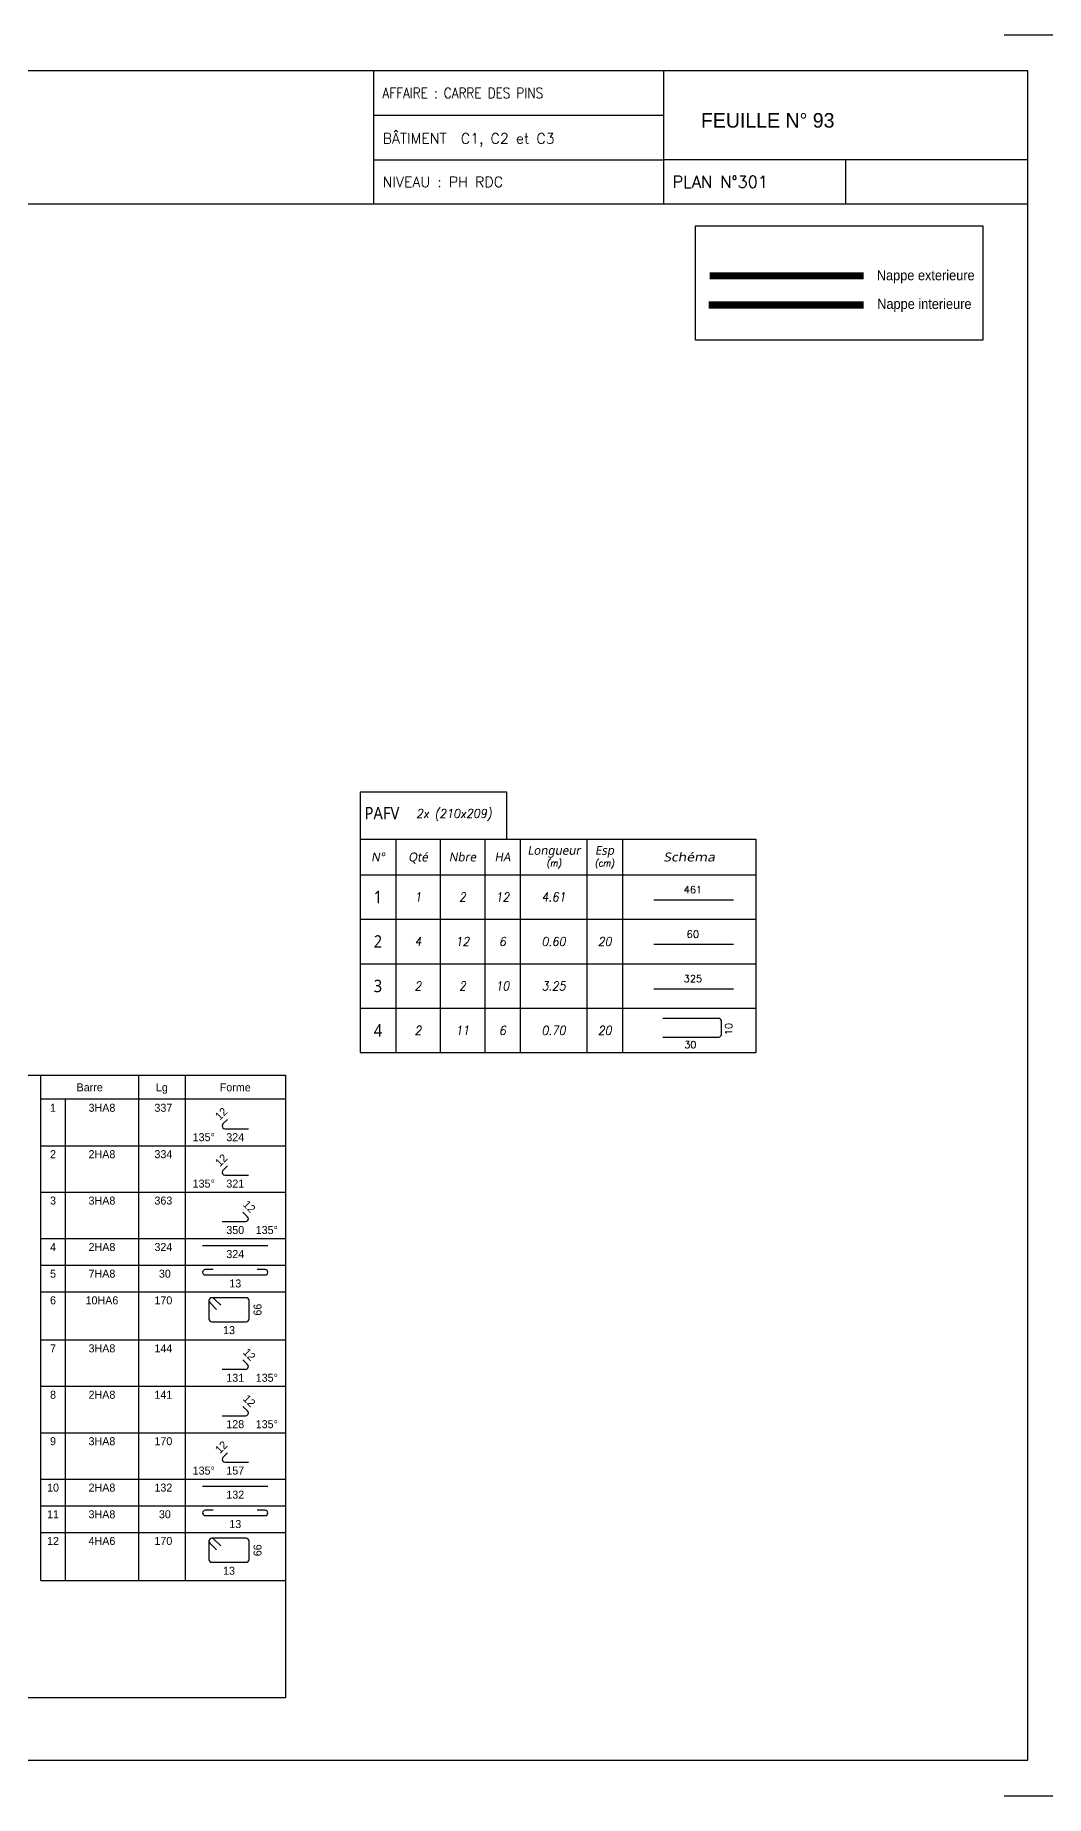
# Model space of a CAD drawing. Header units: metres. Extents: x -5618 to 118954, y -306 to 4637.
# Drawn here: x 94139 to 94707, y 604 to 1594 of the extents above; entities that cross this region are included whole.
import ezdxf
from ezdxf.enums import TextEntityAlignment as Align

# ---------------------------------------------------------------- set-up
doc = ezdxf.new("R2010")
doc.units = ezdxf.units.M
doc.linetypes.add('CACHE', pattern=[9.525, 6.35, -3.175])
for name, color, linetype in [('173', 7, 'Continuous'), ('GO-CARTOUCHE', 7, 'Continuous'), ('GO-FER-HA', 140, 'Continuous'), ('GO-TEXTE-FER', 3, 'Continuous'), ('STR_TS', 22, 'Continuous')]:
    doc.layers.add(name, color=color, linetype=linetype)
doc.styles.add('schéma', font='simplex.shx')
doc.styles.add('Tableau', font='romans.shx', dxfattribs={"width": 0.9, "oblique": 10})
doc.styles.add('Tableau2', font='trebuc.TTF', dxfattribs={"width": 0.9, "oblique": 10})
doc.styles.add('TEXTEBA', font='ARIAL.TTF')

# ---------------------------------------------------------------- blocks, each defined once
blk = doc.blocks.new('Barre libre')
at = {"layer": 'GO-TEXTE-FER'}
for p, q in [((0, 0), (0, -1)), ((0, 0), (8.9, 0)), ((0.8, 0), (0.8, -1)), ((1.8, 0), (1.8, -1)), ((2.8, 0), (2.8, -1)), ((3.6, 0), (3.6, -1)), ((5.1, 0), (5.1, -1)), ((5.9, 0), (5.9, -1)), ((8.9, 0), (8.9, -1)), ((0, -1), (8.9, -1))]:
    blk.add_line(p, q, dxfattribs=at)
at = {"layer": 'GO-TEXTE-FER', "color": 1}
blk.add_line((6.603, -0.563), (8.394, -0.563), dxfattribs=at)
at = {"layer": 'GO-TEXTE-FER', "style": 'Tableau2', "width": 0.9}
blk.add_attdef('NUMERO', text='', height=0.28, dxfattribs=at).set_placement((0.4, -0.5), align=Align.MIDDLE_CENTER)
at = {"layer": 'GO-TEXTE-FER', "color": 1, "style": 'Tableau'}
blk.add_attdef('Longueur', text='', height=0.16, dxfattribs=at).set_placement((7.481, -0.336), align=Align.MIDDLE_CENTER)
at = {"layer": 'GO-TEXTE-FER', "style": 'Tableau', "oblique": 10, "width": 0.9}
for tag, p in [('QUANTITE', (1.3, -0.5)), ('NOMBRE', (2.3, -0.5)), ('NUANCE', (3.2, -0.5)), ('LONGUEUR', (4.35, -0.5)), ('ESPACEMENTS', (5.5, -0.5))]:
    blk.add_attdef(tag, text='', height=0.2, dxfattribs=at).set_placement(p, align=Align.MIDDLE_CENTER)
blk = doc.blocks.new('Désignation')
at = {"layer": 'GO-TEXTE-FER'}
for p, q in [((0, 0.8), (8.9, 0.8)), ((0, 0.8), (0, 0)), ((0.8, 0.8), (0.8, 0)), ((1.8, 0.8), (1.8, 0)), ((2.8, 0.8), (2.8, 0)), ((3.6, 0.8), (3.6, 0)), ((5.1, 0.8), (5.1, 0)), ((5.9, 0.8), (5.9, 0)), ((8.9, 0.8), (8.9, 0)), ((0, 0), (8.9, 0))]:
    blk.add_line(p, q, dxfattribs=at)
at = {"layer": 'GO-TEXTE-FER', "style": 'Tableau2', "oblique": 10}
for s, p in [('N°', (0.4, 0.4)), ('Qté', (1.3, 0.4)), ('Nbre', (2.3, 0.4)), ('HA', (3.2, 0.4)), ('Longueur', (4.356, 0.55)), ('Esp', (5.494, 0.55))]:
    blk.add_text(s, height=0.2, dxfattribs=at).set_placement(p, align=Align.MIDDLE_CENTER)
at = {"layer": 'GO-TEXTE-FER', "style": 'Tableau2', "oblique": 10, "width": 1.2}
blk.add_text('Schéma', height=0.2, dxfattribs=at).set_placement((7.4, 0.4), align=Align.MIDDLE_CENTER)
at = {"layer": 'GO-TEXTE-FER', "color": 7, "style": 'Tableau', "oblique": 10, "width": 0.9}
for s, p in [('(m)', (4.356, 0.265)), ('(cm)', (5.494, 0.265))]:
    blk.add_text(s, height=0.15, dxfattribs=at).set_placement(p, align=Align.MIDDLE_CENTER)
blk = doc.blocks.new('U')
at = {"layer": 'GO-TEXTE-FER'}
for p, q in [((0, 0), (0, -1)), ((0, 0), (8.9, 0)), ((0.8, 0), (0.8, -1)), ((1.8, 0), (1.8, -1)), ((2.8, 0), (2.8, -1)), ((3.6, 0), (3.6, -1)), ((5.1, 0), (5.1, -1)), ((5.9, 0), (5.9, -1)), ((8.9, 0), (8.9, -1)), ((0, -1), (8.9, -1))]:
    blk.add_line(p, q, dxfattribs=at)
at = {"layer": 'GO-TEXTE-FER', "color": 1}
blk.add_lwpolyline([(6.803, -0.65), (8.063, -0.65, 0.414214), (8.123, -0.59), (8.123, -0.29, 0.414214), (8.063, -0.23), (6.803, -0.23)], format="xyb", dxfattribs=at)
at = {"layer": 'GO-TEXTE-FER', "style": 'Tableau2', "width": 0.9}
blk.add_attdef('NUMERO', text='', height=0.28, dxfattribs=at).set_placement((0.4, -0.5), align=Align.MIDDLE_CENTER)
at = {"layer": 'GO-TEXTE-FER', "color": 1, "style": 'Tableau'}
blk.add_attdef('Largeur', text='', height=0.16, rotation=90, dxfattribs=at).set_placement((8.284, -0.472), align=Align.MIDDLE_CENTER)
at = {"layer": 'GO-TEXTE-FER', "style": 'Tableau', "oblique": 10, "width": 0.9}
for tag, p in [('QUANTITE', (1.3, -0.5)), ('NOMBRE', (2.3, -0.5)), ('NUANCE', (3.2, -0.5)), ('LONGUEUR', (4.35, -0.5)), ('ESPACEMENTS', (5.5, -0.5))]:
    blk.add_attdef(tag, text='', height=0.2, dxfattribs=at).set_placement(p, align=Align.MIDDLE_CENTER)
at = {"layer": 'GO-TEXTE-FER', "color": 1, "style": 'Tableau'}
blk.add_attdef('Longueur', text='', height=0.16, dxfattribs=at).set_placement((7.422, -0.819), align=Align.MIDDLE_CENTER)

msp = doc.modelspace()

# ---------------------------------------------------------------- linework, layer by layer
for p, q in [((94328.96, 1573.71), (94328.96, 1498.77)), ((94491.93, 1573.74), (94491.93, 1498.77)), ((94328.96, 1548.71), (94491.93, 1548.71)), ((94328.96, 1523.72), (94491.93, 1523.72)), ((94491.93, 1523.74), (94696.79, 1523.74)), ((94594.27, 1523.74), (94594.27, 1498.77))]:
    msp.add_line(p, q)
for points in [[(94716.79, 1560.38), (94716.79, 1593.71), (94683.46, 1593.71)], [(94696.79, 1498.77), (93336.93, 1498.77)], [(94683.46, 603.81), (94716.79, 603.81), (94716.79, 637.14)]]:
    msp.add_lwpolyline(points)
msp.add_lwpolyline([(93336.93, 1573.71), (93336.93, 623.81), (94696.79, 623.81), (94696.79, 1573.71)], close=True)
at = {"layer": '173', "color": 173}
for points in [[(94141.84, 724.85), (94141.84, 1008.9), (94279.34, 1008.9), (94279.34, 724.85)], [(94196.84, 1008.9), (94196.84, 724.85)], [(94222.97, 1008.9), (94222.97, 724.85)], [(94279.34, 995.4), (94141.84, 995.4)], [(94155.59, 995.4), (94155.59, 724.85)], [(94243.78, 980.43), (94243.78, 980.43)], [(94246.85, 984.15), (94244.24, 981.54)], [(94245.35, 978.87), (94258.53, 978.87)], [(94141.84, 969.31), (94279.34, 969.31)], [(94243.78, 954.34), (94243.78, 954.34)], [(94246.85, 958.05), (94244.24, 955.45)], [(94245.35, 952.77), (94258.53, 952.77)], [(94141.84, 943.22), (94279.34, 943.22)], [(94258.07, 929.35), (94255.46, 931.96)], [(94243.78, 926.68), (94256.97, 926.68)], [(94258.53, 928.25), (94258.53, 928.25)], [(94141.84, 917.13), (94279.34, 917.13)], [(94232.83, 913.13), (94269.48, 913.13)], [(94141.84, 902.13), (94279.34, 902.13)], [(94232.83, 898.13), (94232.83, 898.13)], [(94238.83, 899.63), (94234.33, 899.63)], [(94234.33, 896.63), (94267.98, 896.63)], [(94267.98, 899.63), (94263.48, 899.63)], [(94269.48, 898.13), (94269.48, 898.13)], [(94141.84, 887.13), (94279.34, 887.13)], [(94236.38, 882.26), (94236.38, 872)], [(94236.38, 882.26), (94236.38, 882.26)], [(94236.86, 881.11), (94240.67, 877.29)], [(94238, 883.88), (94238, 883.88)], [(94257.31, 883.88), (94238, 883.88)], [(94242.96, 879.58), (94239.15, 883.4)], [(94258.93, 872), (94258.93, 882.26)], [(94238, 870.38), (94257.31, 870.38)], [(94141.84, 860.13), (94279.34, 860.13)], [(94243.78, 843.59), (94256.97, 843.59)], [(94258.07, 846.26), (94255.46, 848.87)], [(94258.53, 845.15), (94258.53, 845.15)], [(94141.84, 834.04), (94279.34, 834.04)], [(94258.07, 820.17), (94255.46, 822.78)], [(94243.78, 817.5), (94256.97, 817.5)], [(94258.53, 819.06), (94258.53, 819.06)], [(94141.84, 807.94), (94279.34, 807.94)], [(94243.78, 792.97), (94243.78, 792.97)], [(94246.85, 796.68), (94244.24, 794.08)], [(94245.35, 791.4), (94258.53, 791.4)], [(94141.84, 781.85), (94279.34, 781.85)], [(94232.83, 777.85), (94269.48, 777.85)], [(94141.84, 766.85), (94279.34, 766.85)], [(94232.83, 762.85), (94232.83, 762.85)], [(94238.83, 764.35), (94234.33, 764.35)], [(94267.98, 764.35), (94263.48, 764.35)], [(94269.48, 762.85), (94269.48, 762.85)], [(94234.33, 761.35), (94267.98, 761.35)], [(94141.84, 751.85), (94279.34, 751.85)], [(94236.38, 746.98), (94236.38, 736.72)], [(94236.38, 746.98), (94236.38, 746.98)], [(94236.86, 745.84), (94240.67, 742.02)], [(94238, 748.6), (94238, 748.6)], [(94257.31, 748.6), (94238, 748.6)], [(94242.96, 744.31), (94239.15, 748.13)], [(94258.93, 736.72), (94258.93, 746.98)], [(94238, 735.1), (94257.31, 735.1)], [(94141.84, 724.85), (94279.34, 724.85)]]:
    msp.add_lwpolyline(points, dxfattribs=at)
for centre, radius, start, end in [((94245.35, 980.43), 1.57, 135, 180), ((94245.35, 980.43), 1.57, 180, 270), ((94245.35, 954.34), 1.57, 135, 180), ((94245.35, 954.34), 1.57, 180, 270), ((94256.97, 928.25), 1.57, 270, 0), ((94256.97, 928.25), 1.57, 0, 45), ((94234.33, 898.13), 1.5, 90, 180), ((94234.33, 898.13), 1.5, 180, 270), ((94267.98, 898.13), 1.5, 0, 90), ((94267.98, 898.13), 1.5, 270, 0), ((94238, 882.26), 1.62, 90, 180), ((94238, 882.26), 1.62, 180, 225), ((94238, 882.26), 1.62, 45, 90), ((94257.31, 882.26), 1.62, 0, 90), ((94238, 872), 1.62, 180, 270), ((94257.31, 872), 1.62, 270, 0), ((94256.97, 845.15), 1.57, 270, 0), ((94256.97, 845.15), 1.57, 0, 45), ((94256.97, 819.06), 1.57, 270, 0), ((94256.97, 819.06), 1.57, 0, 45), ((94245.35, 792.97), 1.57, 135, 180), ((94245.35, 792.97), 1.57, 180, 270), ((94234.33, 762.85), 1.5, 90, 180), ((94234.33, 762.85), 1.5, 180, 270), ((94267.98, 762.85), 1.5, 0, 90), ((94267.98, 762.85), 1.5, 270, 0), ((94238, 746.98), 1.62, 90, 180), ((94238, 746.98), 1.62, 180, 225), ((94238, 746.98), 1.62, 45, 90), ((94257.31, 746.98), 1.62, 0, 90), ((94238, 736.72), 1.62, 180, 270), ((94257.31, 736.72), 1.62, 270, 0)]:
    msp.add_arc(centre, radius, start, end, dxfattribs=at)
at = {"layer": 'GO-TEXTE-FER'}
for points in [[(94321.38, 1141.65), (94403.88, 1141.65), (94403.88, 1168.08), (94321.38, 1168.08)], [(93406.85, 1008.9), (94279.34, 1008.9), (94279.34, 658.95), (93406.85, 658.95)]]:
    msp.add_lwpolyline(points, close=True, dxfattribs=at)
at = {"layer": 'STR_TS', "color": 7}
msp.add_lwpolyline([(94509.94, 1486.45), (94671.49, 1486.45), (94671.49, 1422.16), (94509.94, 1422.16)], close=True, dxfattribs=at)
at = {"layer": 'STR_TS', "linetype": 'CACHE', "ltscale": 2, "const_width": 4}
msp.add_lwpolyline([(94604.36, 1458.45), (94517.81, 1458.45)], dxfattribs=at)
at = {"layer": 'STR_TS', "const_width": 4}
msp.add_lwpolyline([(94604.36, 1442), (94517.24, 1442)], dxfattribs=at)

# ---------------------------------------------------------------- block references
at = {"layer": 'GO-FER-HA', "xscale": 25, "yscale": 25, "zscale": 25}
msp.add_blockref('Désignation', (94321.38, 1121.65), dxfattribs=at)
at = {"layer": 'GO-TEXTE-FER', "xscale": 25, "yscale": 25, "zscale": 25}
for name, p, values in [('Barre libre', (94321.38, 1121.65), {'NUMERO': '1', 'QUANTITE': '1', 'NOMBRE': '2', 'NUANCE': '12', 'Longueur': '461', 'LONGUEUR': '4.61'}), ('Barre libre', (94321.38, 1096.65), {'NUMERO': '2', 'QUANTITE': '4', 'NOMBRE': '12', 'NUANCE': '6', 'Longueur': '60', 'LONGUEUR': '0.60', 'ESPACEMENTS': '20'}), ('Barre libre', (94321.38, 1071.65), {'NUMERO': '3', 'QUANTITE': '2', 'NOMBRE': '2', 'NUANCE': '10', 'Longueur': '325', 'LONGUEUR': '3.25'}), ('U', (94321.38, 1046.65), {'NUMERO': '4', 'QUANTITE': '2', 'NOMBRE': '11', 'NUANCE': '6', 'Longueur': '30', 'Largeur': '10', 'LONGUEUR': '0.70', 'ESPACEMENTS': '20'})]:
    msp.add_blockref(name, p, dxfattribs=at).add_auto_attribs(values)

# ---------------------------------------------------------------- texts
at = {"style": 'schéma', "width": 0.85}
msp.add_text('AFFAIRE : CARRE DES PINS', height=5.8328, dxfattribs=at).set_placement((94333.96, 1558.3))
at = {"linetype": 'ByBlock', "lineweight": -3, "ltscale": 4.5}
msp.add_text('FEUILLE N° 93', height=8.2, dxfattribs=at).set_placement((94512.93, 1541.74))
at = {"style": 'schéma'}
for s, height, p in [('BÂTIMENT  C1, C2 et C3', 5.8328, (94333.96, 1532.74)), ('PLAN N°301', 6.666, (94496.93, 1507.89)), ('NIVEAU : PH RDC', 5.8328, (94333.96, 1508.3))]:
    msp.add_text(s, height=height, dxfattribs=at).set_placement(p)
at = {"layer": '173', "color": 173}
for s, p in [('Barre', (94169.34, 1002.15)), ('Lg', (94209.91, 1002.15)), ('Forme', (94251.16, 1002.15))]:
    msp.add_text(s, height=4.5, dxfattribs=at).set_placement(p, align=Align.MIDDLE_CENTER)
for s, p in [('1', (94148.72, 992.9)), ('3HA8', (94176.22, 992.9)), (' 337', (94209.91, 992.9)), ('324', (94251.16, 976.37)), ('2', (94148.72, 966.81)), ('2HA8', (94176.22, 966.81)), (' 334', (94209.91, 966.81)), ('321', (94251.16, 950.27)), ('3', (94148.72, 940.72)), ('3HA8', (94176.22, 940.72)), (' 363', (94209.91, 940.72)), ('350', (94251.16, 924.18)), ('4', (94148.72, 914.63)), ('2HA8', (94176.22, 914.63)), (' 324', (94209.91, 914.63)), ('324', (94251.16, 910.63)), ('5', (94148.72, 899.63)), ('7HA8', (94176.22, 899.63)), ('  30', (94209.91, 899.63)), ('13', (94251.16, 894.13)), ('6', (94148.72, 884.63)), ('10HA6', (94176.22, 884.63)), (' 170', (94209.91, 884.63)), ('13', (94247.66, 867.88)), ('7', (94148.72, 857.63)), ('3HA8', (94176.22, 857.63)), (' 144', (94209.91, 857.63)), ('8', (94148.72, 831.54)), ('2HA8', (94176.22, 831.54)), (' 141', (94209.91, 831.54)), ('131', (94251.16, 841.09)), ('128', (94251.16, 815)), ('9', (94148.72, 805.44)), ('3HA8', (94176.22, 805.44)), (' 170', (94209.91, 805.44)), ('157', (94251.16, 788.9)), ('10', (94148.72, 779.35)), ('2HA8', (94176.22, 779.35)), (' 132', (94209.91, 779.35)), ('132', (94251.16, 775.35)), ('11', (94148.72, 764.35)), ('3HA8', (94176.22, 764.35)), ('  30', (94209.91, 764.35)), ('13', (94251.16, 758.85)), ('12', (94148.72, 749.35)), ('4HA6', (94176.22, 749.35)), (' 170', (94209.91, 749.35)), ('13', (94247.66, 732.6))]:
    msp.add_text(s, height=4.5, dxfattribs=at).set_placement(p, align=Align.TOP_CENTER)
for p in [(94242.47, 983.31), (94242.47, 957.21), (94242.47, 795.84)]:
    msp.add_text('12', height=4.5, rotation=45, dxfattribs=at).set_placement(p)
for p in [(94239.66, 976.37), (94239.66, 950.27), (94239.66, 788.9)]:
    msp.add_text('135°', height=4.5, dxfattribs=at).set_placement(p, align=Align.TOP_RIGHT)
for p in [(94259.84, 931.12), (94259.84, 848.03), (94259.84, 821.94)]:
    msp.add_text('12', height=4.5, rotation=315, dxfattribs=at).set_placement(p, align=Align.RIGHT)
for p in [(94262.66, 924.18), (94262.66, 841.09), (94262.66, 815)]:
    msp.add_text('135°', height=4.5, dxfattribs=at).set_placement(p, align=Align.TOP_LEFT)
for p in [(94261.43, 877.13), (94261.43, 741.85)]:
    msp.add_text('66', height=4.5, rotation=90, dxfattribs=at).set_placement(p, align=Align.TOP_CENTER)
at = {"layer": 'GO-CARTOUCHE', "color": 2, "style": 'TEXTEBA', "width": 0.9}
for s, p in [('Nappe exterieure', (94639.3, 1455.9)), ('Nappe interieure', (94638.53, 1439.81))]:
    msp.add_text(s, height=5.7024, dxfattribs=at).set_placement(p, align=Align.CENTER)
at = {"layer": 'GO-TEXTE-FER', "style": 'Tableau', "oblique": 10, "width": 0.9}
msp.add_text('2x (210x209)', height=5.0562, dxfattribs=at).set_placement((94352.81, 1153.58))
at = {"layer": 'GO-TEXTE-FER', "style": 'Tableau2', "width": 0.9}
msp.add_attdef('PAFV', text='1', height=7.08, dxfattribs=at).set_placement((94333.61, 1156.28), align=Align.MIDDLE_CENTER)

doc.saveas('drawing.dxf')
